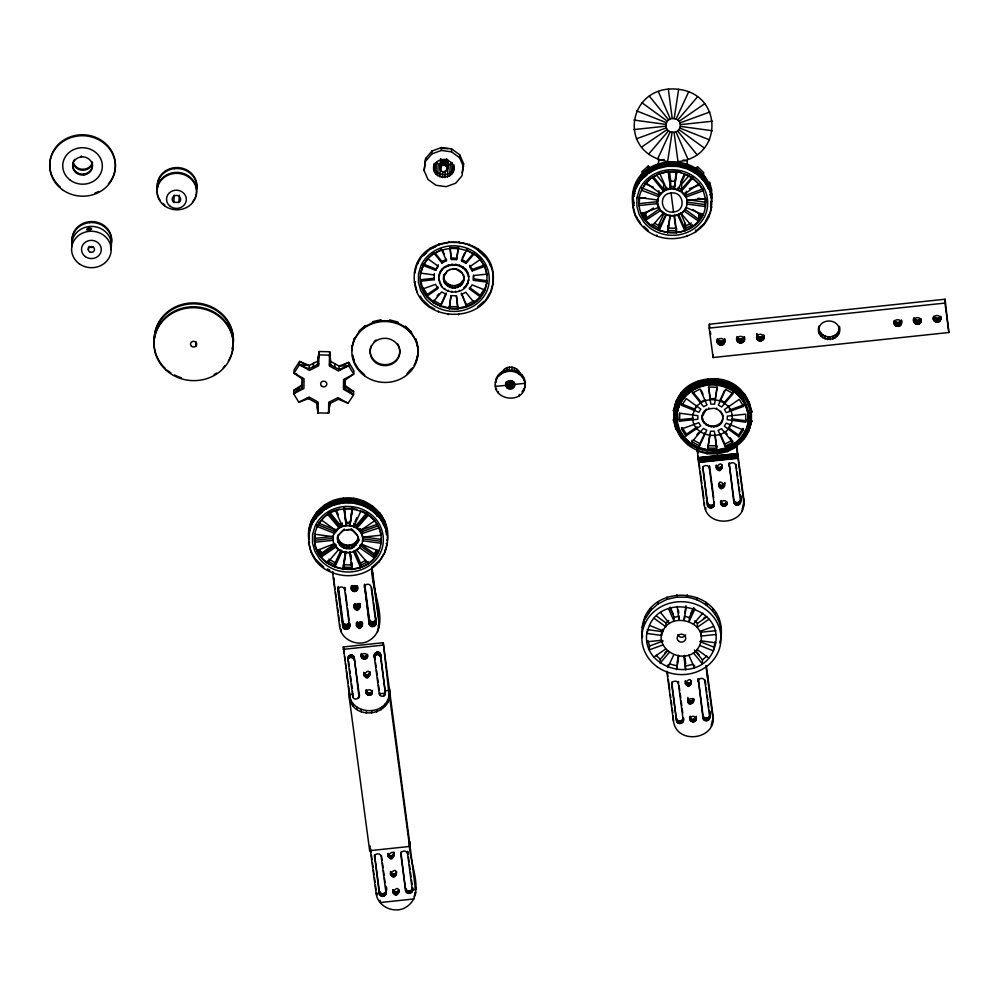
<?xml version="1.0" encoding="UTF-8"?>
<svg xmlns="http://www.w3.org/2000/svg" width="999" height="999" viewBox="0 0 999 999"><rect width="100%" height="100%" fill="white"/><g stroke="black" fill="none" stroke-linecap="round" stroke-linejoin="round"><path stroke-width="1.5" d="M363.748 674.824C374.138 662.1 367.819 689.098 363.861 672.402M333.466 577.822L333.991 581.743L333.716 577.784M372.739 572.864L373.289 577.572L372.015 567.432M698.613 462.45L698.039 457.754L737.424 453.733L743.656 501.286C746.678 525.049 707.105 528.708 704.357 505.457L698.613 462.45L737.911 458.279M673.476 409.915L673.426 410.889C674.775 411.151 676.773 411.363 677.272 412.874C679.757 397.802 693.356 386.688 708.216 385.09L707.841 379.046C758.378 373.027 769.38 446.715 717.469 452.447C666.932 458.479 655.931 384.79 707.841 379.046M386.151 543.431L387.137 543.593C385.839 553.683 379.845 562.537 371.728 568.493A39.598 36.451 2.7 0 1 332.43 572.664C295.279 559.677 304.67 503.546 343.556 502.06L343.281 498.164C367.02 494.955 391.571 516.021 387.275 540.696L387.325 539.722M343.281 498.164C323.027 499.925 305.769 518.818 308.778 539.522L308.828 538.548M353.459 551.923L359.615 547.227L361.576 544.168L378.671 550.961C366.258 579.083 318.681 573.139 314.76 542.245L333.179 540.297C334.365 556.381 361.001 556.855 362.612 540.734L380.994 543.244C375.187 583.329 308.941 574.949 314.835 534.215L333.216 536.725C334.815 520.167 365.472 521.928 362.587 541.221L362.799 536.875L381.181 539.373M314.91 533.628L314.847 540.309L333.266 538.361M333.291 535.976L333.154 540.771L333.366 536.426L314.935 538.386M337.812 535.402C335.127 544.592 346.753 551.798 354.108 546.341C365.472 529.682 354.633 550.874 349.151 548.626C341.833 549.8 335.14 541.808 338.436 534.964C352.447 522.514 337.787 533.216 337.699 537.824M337.912 590.446L338.037 588.024L342.869 624.25C343.344 628.246 350.137 627.622 349.625 623.526C351.985 628.533 343.968 631.992 342.757 626.66L337.912 590.446L338.274 586.425M349.5 626.76L344.667 589.722C344.268 586.575 339.423 585.976 338.162 588.836M352.185 350.512L352.272 345.567L354.57 337.912L352.222 346.528M351.423 589.01C350.924 584.84 358.154 584.964 357.555 589.098C356.293 594.03 348.876 590.359 351.548 585.851C350.999 589.535 357.155 590.322 357.667 586.688L357.555 589.098M353.846 607.117C364.31 594.48 357.829 621.415 353.958 604.707C354.383 608.341 360.564 607.767 360.102 604.058L359.977 607.217M356.256 625.224C366.733 612.587 360.239 639.522 356.368 622.814C356.768 626.036 362.038 626.136 362.512 622.901L362.387 625.324M358.079 540.596C362.237 535.839 340.921 519.992 357.455 535.239M358.978 696.74L354.133 656.892C351.985 652.534 346.054 656.593 348.052 660.714L352.847 696.653C354.033 701.61 361.376 698.176 359.091 693.581L354.133 656.892M359.091 693.581L358.766 697.452M367.57 654.295C369.355 661.201 358.466 659.74 361.438 653.458M362.724 536.426L362.712 538.798L381.081 541.308L380.969 543.718C383.017 530.132 374.787 516.421 362.212 511.188M364.323 587.649C363.798 583.553 370.604 582.929 371.079 586.925L375.911 623.139C376.423 627.235 369.63 627.859 369.155 623.863L364.435 584.415M366.158 692.831C365.659 688.661 372.889 688.786 372.29 692.931C371.016 697.864 363.611 694.18 366.283 689.672C365.734 693.356 371.89 694.143 372.402 690.509L372.078 693.643M367.457 656.705C368.007 653.034 361.85 652.235 361.326 655.868M374.413 656.892C374.887 653.658 380.157 653.758 380.544 656.98L385.389 693.194C385.851 696.915 379.67 697.477 379.245 693.855L374.413 657.629C372.227 653.071 379.408 649.575 380.656 654.57L385.277 692.245M374.525 654.47L375.124 659.74M374.4 857.254C373.888 853.158 380.694 852.534 381.156 856.53L385.989 892.744C386.513 896.84 379.707 897.464 379.245 893.468L374.525 854.832L379.358 891.046C381.493 897.552 389.897 890.896 385.502 885.813M332.48 571.69L339.685 626.985C341.383 639.198 355.656 646.103 366.745 641.857C394.78 628.446 368.544 588.036 372.352 566.683M386.338 534.403C384.44 489.435 312.562 489.21 308.679 533.866L308.728 532.904M387.1 544.555C390.609 523.788 373.501 504.383 353.171 502.21L353.621 498.314M350.212 698.363L349.388 692.207C346.765 722.839 396.441 717.831 389.298 687.974M389.135 695.229L383.254 642.707L343.344 646.94L349.275 694.63C351.81 715.571 386.101 716.208 389.135 695.229L389.023 697.639M387.962 855.806C398.314 843.381 391.808 869.904 388.074 853.396C388.461 856.568 393.643 856.655 394.106 853.483M390.334 873.925C400.799 861.288 394.318 888.211 390.447 871.515C390.834 874.737 396.116 874.824 396.578 871.603L396.253 874.737M392.744 892.032C403.221 879.395 396.728 906.33 392.857 889.622C393.256 892.844 398.526 892.944 399.001 889.709L398.876 892.119M414.51 282.779C408.104 228.234 499.488 228.871 493.056 282.992C488.411 325.562 418.069 324.275 414.56 281.805L415.559 281.681M412.387 890.771L407.567 853.733C407.093 849.737 400.287 850.361 400.811 854.445L405.644 890.671C406.93 896.028 414.772 892.482 412.512 887.537L412.15 891.558M413.998 365.397C418.943 357.58 419.068 347.315 415.721 338.836L417.844 347.515M473.551 275.299L473.526 278.858L487 280.707C483.528 323.589 412.599 314.585 420.841 271.678L420.716 274.101C425.774 239.223 482.742 240.284 486.963 275.087L484.815 266.333L472.202 270.941L469.655 266.783L480.519 259.315L475.424 254.508M370.329 850.024L376.173 893.793C377.872 905.993 392.145 912.911 403.234 908.665C428.883 896.727 407.617 861.762 409.54 841.932L383.254 642.707M453.733 164.623C458.079 181.693 429.071 180.856 434.103 164.323C432.342 176.099 452.048 178.634 453.708 166.995M466.321 307.217L466.433 304.795L461.338 293.144L466.371 306.243L457.929 308.204L456.268 295.754L451.098 295.667L449.213 308.067L440.809 305.869L446.116 294.368L441.67 291.92L433.291 301.735L427.172 295.966L438.037 288.499L435.502 284.34L422.877 288.948L420.691 281.156L434.203 279.72L434.303 274.713M439.073 280.17C435.639 258.953 472.515 259.578 468.506 280.607C466.296 296.616 439.56 295.354 439.11 279.208L440.084 282.667M440.084 168.943C439.485 163.948 448.151 164.098 447.44 169.056C447.14 170.979 445.117 172.215 443.256 171.94C437.312 170.692 441.333 162.662 440.559 158.804M453.571 169.892C455.332 158.117 435.626 155.594 433.966 167.22M461.263 294.593L465.771 292.282L473.963 302.347L480.182 296.765L469.455 288.973L472.077 284.89L484.602 289.872L486.925 282.155L473.451 280.319L473.501 275.549L487 274.126M486.888 283.117L486.975 274.6M493.007 283.953L493.144 273.476M495.591 381.418C491.108 400.686 524.3 404.895 524.999 385.427C527.784 366.908 496.016 364.273 495.529 382.867L496.628 377.997M505.631 384.253L507.367 388.224A4.645 4.271 2.7 0 0 513.886 387.537A4.645 4.271 2.7 0 0 513.086 381.531A4.645 4.271 2.7 0 0 506.568 382.217L505.631 384.253L505.681 383.279M524.925 386.875L525.024 381.868M710.514 206.731L711.513 206.893C707.642 239.922 660.089 249.663 640.646 224.226C621.478 202.26 639.71 166.171 667.931 165.372L667.644 161.463L672.115 132.168C681.306 134.116 683.678 119.343 674.175 118.644C664.997 116.683 662.612 131.456 672.115 132.168M710.739 206.181C721.315 147.34 623.588 146.803 632.966 206.681M667.644 161.463C616.021 153.322 627.784 82.979 678.646 89.336C723.251 94.555 723.026 157.542 677.984 161.613L677.434 166.396M639.273 196.928L639.098 206.031L639.472 198.302L645.604 197.652M639.335 201.199L639.372 197.19M720.978 636.288L720.866 638.673C729.008 581.843 635.776 580.169 642.369 637.487L642.482 635.102M662.699 629.333C653.059 652.122 689.522 667.569 699.65 645.404C710.601 620.391 665.671 609.253 661.825 635.476L647.127 633.478C654.907 587.599 731.817 606.131 713.323 650.836C698.401 685.177 639.123 668.668 647.24 630.893M665.371 213.961L660.426 210.177L657.542 203.596L639.123 205.544C642.657 240.984 700.948 242.033 705.356 206.543L686.987 204.033C685.077 222.19 654.32 218.194 657.579 200.025L639.198 197.515C640.247 191.234 645.242 181.693 652.172 177.322L663.336 191.046C671.965 184.116 686.538 191.533 687.012 200.462L705.431 198.514L705.331 207.018L705.706 199.3L698.039 198.252M657.654 199.276L657.629 201.661L639.21 203.621M679.407 421.203L679.482 413.174L697.864 415.671L697.826 419.243L679.407 421.203L679.57 413.436M687.1 199.725L686.962 204.52L687.075 202.098L705.456 204.608L705.519 197.914M683.266 720.878L678.433 683.84C677.971 679.844 671.166 680.469 671.69 684.552L676.523 720.779C677.734 726.098 685.751 722.639 683.391 717.644L683.029 721.665M685.189 683.129C695.666 670.479 689.173 697.414 685.302 680.706C685.701 683.928 690.971 684.028 691.445 680.806L691.108 683.928M690.022 719.342C689.522 715.172 696.753 715.296 696.166 719.43C694.892 724.362 687.474 720.691 690.147 716.183M732.217 419.393C730.107 444.006 688.236 438.661 693.006 414.048L692.956 415.01L694.392 409.465L697.002 405.382M698.089 681.755C697.564 677.672 704.37 677.047 704.844 681.043L709.677 717.257C710.189 721.34 703.396 721.965 702.921 717.969L698.214 678.521L703.034 715.559C705.169 722.052 713.573 715.396 709.19 710.314M722.826 415.634L722.776 416.595L722.152 413.236C728.508 436.413 688.811 426.049 706.418 409.103L702.372 416.296L702.422 415.322M702.597 468.918C702.072 464.835 708.878 464.198 709.34 468.194L714.185 504.42C714.697 508.503 707.891 509.128 707.429 505.132L702.709 466.496L707.542 502.722C708.016 506.718 714.809 506.081 714.297 501.998L714.173 505.232M711.463 207.854L711.775 193.519M666.808 671.303L673.451 721.103C676.798 745.803 718.069 739.41 712.861 714.51L706.393 666.096M712.699 721.69L712.861 714.51M716.096 467.482C726.573 454.845 720.079 481.768 716.208 465.072C716.608 468.294 721.877 468.394 722.352 465.159L722.227 467.569M717.282 342.158C716.67 337.163 725.349 337.312 724.637 342.27C723.239 348.027 714.422 344.031 717.407 338.698M720.928 503.696C720.429 499.525 727.659 499.65 727.072 503.796C725.798 508.728 718.381 505.044 721.053 500.536M724.65 485.689C714.622 472.827 720.079 499.725 724.762 483.266L722.077 485.676L718.83 483.903L718.718 486.313M728.995 466.108C728.471 462.025 735.276 461.401 735.751 465.397L740.584 501.61C741.096 505.694 734.302 506.331 733.828 502.335L729.108 462.887L733.94 499.912C736.076 506.406 744.48 499.762 740.097 494.667M732.167 420.354L732.255 414.635L732.217 415.596C729.882 397.29 701.685 393.768 694.342 410.427M744.417 336.725C747.252 345.08 733.79 344.468 737.05 336.613M744.28 340.184C744.942 335.776 737.549 334.827 736.937 339.185M743.606 506.043L743.768 498.876L736.513 444.543L743.88 437.924L749.125 429.77L751.885 420.616L751.835 421.578C745.754 423.189 747.901 419.842 747.926 413.923C745.304 395.417 726.236 383.042 708.216 385.09M745.641 422.19L745.716 414.16L727.297 416.121L727.272 419.692L745.641 422.19L745.754 419.78M763.935 338.099C764.647 333.142 755.968 332.992 756.568 337.999C757.567 343.306 765.946 340.709 764.048 335.527M818.805 331.393L818.968 326.024C813.935 343.244 843.693 343.731 839.372 326.323L839.21 331.693M894.105 323.401C893.506 318.394 902.172 318.544 901.46 323.514C900.399 328.796 891.857 325.924 894.217 320.829M913.748 321.316C913.148 316.308 921.815 316.458 921.103 321.428C919.704 327.185 910.901 323.189 913.873 317.844M933.391 319.23C932.791 314.223 941.47 314.373 940.758 319.343C939.697 324.638 931.155 321.753 933.516 316.658M338.436 399.225L348.064 403.259L353.496 394.93L345.13 388.923L345.254 379.97L353.721 374.076L353.883 370.691L348.788 362.375L339.073 366.059L330.731 361.413L329.658 351.748L319.068 351.523L317.52 364.523L319.068 351.523L318.968 357.517M345.367 379.57L345.13 388.923M302.16 389.36L302.347 377.784M329.945 403.521L328.559 413.136L317.969 412.912L318.144 402.11L309.053 397.04L298.801 402.235L293.644 393.681L293.793 390.297L302.347 384.665L302.185 388.049L293.644 393.681L302.347 384.665M318.906 354.907L318.731 365.721L309.49 370.404L299.4 364.785L299.563 361.401L309.19 365.447L317.682 361.151L318.906 354.907L329.495 355.132L330.569 364.797L329.658 351.748L329.583 356.381M316.571 403.059L317.969 412.912L318.182 406.543M329.77 403.022L328.559 413.136L328.733 402.322L337.987 397.639L348.064 403.259M329.495 355.132L329.32 365.946L338.411 371.004L348.639 365.759L348.788 362.375L345.154 364.248M81.331 156.905L81.381 155.931M83.754 175.012L83.804 174.051A9.903 9.116 2.7 0 0 91.771 161.638M88.986 231.356L89.048 229.907A2.485 0.974 0.5 0 0 91.596 228.983A2.485 0.974 0.5 0 0 89.136 227.972A2.485 0.924 -15.7 0 0 86.676 229.508A2.485 0.924 -15.7 0 0 89.048 229.92M89.136 227.984L89.211 226.536M89.386 222.665L89.435 221.703M88.324 249.8L88.449 247.377M174.613 168.631L174.663 167.67M173.851 202.335A4.208 3.871 2.7 0 1 173.364 196.641A4.208 3.871 2.7 0 1 179.558 196.728A4.208 3.871 2.7 0 1 178.971 202.41L173.851 202.335L174.188 195.092M178.971 202.41L179.308 195.167M195.829 346.154L196.041 341.833M302.335 379.108L293.968 373.114L294.131 369.742L299.563 361.401L305.869 364.91M302.26 383.579L302.422 380.194M313.274 366.683L313.436 363.299M309.865 530.169L308.866 530.007L308.916 529.033M308.591 543.381L308.641 542.42L309.64 542.282M310.364 528.271L310.414 527.31M310.552 524.413L310.602 523.439M311.676 519.88L308.866 530.007M311.188 552.609L308.641 542.42M314.835 534.215C316.146 524.975 324.75 513.523 335.389 510.127L342.32 526.498L338.948 528.234L334.228 533.778L334.428 529.433L318.768 523.201M314.735 542.732L314.96 537.899M314.298 557.692L314.348 556.73M312.412 524.088L311.488 523.751L311.438 524.712L316.733 515.584L317.532 516.133L322.652 511.525M316.92 511.725L311.626 520.854L313.424 521.728C326.311 492.657 374.65 495.067 383.778 525.699M317.257 524.562L317.133 526.972C330.169 498.126 377.247 505.819 381.069 535.214L362.649 537.162M316.283 560.926L311.226 551.648M316.92 550.524L334.153 543.756L338.748 549.925M321.566 520.092L336.188 530.719M320.891 556.992L321.116 552.172M321.216 557.542L321.441 552.709L319.53 549.575M316.683 516.545L324.051 509.927L324.101 508.966M324.288 505.107L326.261 509.29M328.559 413.136L329.707 402.884M323.526 567.769L323.564 566.808L316.321 559.964M327.784 514.51L338.973 527.747M334.74 367.12L334.902 363.736M327.335 563.311L327.447 560.889L334.965 565.022L341.608 550.649M324.051 509.927L333.054 505.307L333.092 504.345L333.479 505.182M333.279 500.474L334.478 505.069M334.84 567.432L335.077 562.599L328.808 559.165M336.039 547.352L336.151 544.942L321.328 555.119L317.832 549.4M337.674 540.297L337.837 536.913C339.136 547.639 356.68 547.964 358.241 537.225M338.349 542.694L338.511 539.31M338.948 528.234L339.161 523.888L329.845 512.45M339.672 544.855L339.835 541.483M333.054 505.307L343.057 502.997L343.107 502.022L353.434 502.185L353.396 503.146L363.349 505.756L372.252 510.651L372.302 509.69M341.558 546.64L341.72 543.256M343.806 508.653L352.56 508.304L356.755 509.403M342.095 551.76L339.885 550.049M339.685 626.985L339.797 624.575M343.868 547.914L344.031 544.53M343.244 569.642L343.481 564.81L352.197 564.934M340.984 631.605L341.096 629.195M342.32 526.498L346.079 525.624L344.43 507.392M344.031 530.394L349.338 529.358L351.91 530.519M345.829 552.734L342.12 551.273L334.865 566.957M353.496 394.93L353.658 391.546L345.292 385.539L353.496 394.93L343.419 389.31L343.569 379.558L353.721 374.076L348.639 365.759L339.073 366.059L338.911 369.443L348.639 365.759M342.757 626.66L342.982 621.828L338.349 587.125M344.667 589.722L344.78 587.312L345.192 590.334M346.466 548.588L346.616 545.204M342.969 627.459L342.982 621.828M343.419 628.171L343.206 622.627M344.031 628.758L343.644 623.339M344.805 629.183L345.03 624.35L344.268 623.925M358.916 332.055L358.953 331.094L365.122 325.562L365.072 326.523L358.916 332.055L354.533 338.873M362.625 537.649C361.7 531.331 356.144 526.548 349.95 525.686L352.272 507.504M349.151 548.626L349.313 545.242M345.654 629.407L345.879 624.575L345.03 624.35M349.7 552.797L345.854 552.247L343.269 569.155M346.541 629.42L346.778 624.587L349.488 622.727L349.263 627.547M352.535 508.778L349.975 525.199M347.402 629.22L347.627 624.387M351.748 548.026L351.91 544.642M348.176 628.821L348.401 623.988M348.813 628.246L349.038 623.426M353.683 526.673L360.939 510.988M351.973 569.767L351.461 562.724M348.052 660.714L348.314 656.78M351.623 589.735L351.735 587.312M348.014 659.952L348.726 656.118M352.023 590.384L352.247 585.551M354.083 546.828L354.245 543.444M348.601 658.528L349.3 655.569M352.597 590.921L352.822 586.088L356.581 586.138L356.356 590.971M349.188 657.979L350.025 655.182M353.284 591.296L353.521 586.475M349.912 657.604L350.724 657.417L350.836 654.994M356.006 545.104L356.168 541.72M354.071 591.508L354.295 586.675M357.03 528.496L357.23 524.15L366.745 512.999M354.021 659.315L351.548 657.429L351.66 655.007M354.046 607.842L354.158 605.431M354.87 591.52L355.095 586.688M356.83 550.187L368.019 563.436M357.367 542.981L357.53 539.597M354.445 608.491L354.67 603.658L356.705 604.782L359.578 603.733L359.353 608.566M352.36 657.642L352.472 655.232M350.474 701.735L350.587 699.312M355.007 609.028L355.232 604.195M355.656 591.333L355.881 586.5M353.059 658.054L353.184 655.644M355.706 609.402L355.931 604.582M353.634 658.628L353.746 656.206M356.93 590.459L357.155 585.626M359.74 531.068L374.563 520.891M357.342 589.822L357.455 587.4M354.183 660.064L354.295 657.654M356.481 609.615L356.705 604.782M359.59 547.714L374.238 557.854M352.847 696.653L352.56 691.246M353.047 697.377L352.959 694.23L349.275 694.63M356.468 625.948L356.581 623.538M357.292 609.627L357.517 604.795M353.059 705.956L353.171 703.533M356.855 626.598L356.98 624.188M358.067 609.44L358.304 604.62M361.65 534.19L361.863 529.845L377.634 524.075M357.43 627.135L357.093 621.765M360.414 567.819L360.639 562.986L365.696 560.389M363.349 505.756L363.399 504.795L362.999 505.619M363.574 500.936L362.425 504.645C374.837 510.177 385.04 521.353 387.187 535.039L387.225 534.078M358.778 609.078L359.003 604.258M358.117 627.522L358.354 622.689L357.654 622.302M372.59 322.652L372.639 321.69L381.006 319.755L380.956 320.716L372.59 322.652L365.072 326.523M358.903 627.722L359.128 622.889L358.354 622.689M359.765 607.929L359.89 603.334M359.702 627.734L359.94 622.901L362 621.84L361.763 626.673M356.743 709.427L356.855 707.017M360.489 627.547L360.714 622.727M361.188 627.197L361.426 622.365M358.354 698.101L358.878 695.042M362.175 626.036L362.287 623.626M361.326 656.618L361.438 654.208L364.073 656.693L367.357 655.007L367.245 657.429M361.526 657.342L361.638 654.919M368.456 515.109L357.055 528.021M361.925 657.991L362.038 655.569M362.487 658.528L362.6 656.106M363.186 658.903L363.299 656.493M368.007 563.923L368.119 561.5M361.263 711.912L361.376 709.49M363.961 659.115L364.073 656.693M363.961 675.536L364.073 673.126C365.284 676.086 370.454 675.012 370.005 671.715L369.88 674.862M364.772 659.115L364.885 656.705M364.36 676.186L364.473 673.776M372.49 505.819L370.304 509.952M365.547 658.94L365.671 656.53M364.935 676.71L365.047 674.3M366.258 658.578L366.371 656.168M365.634 677.097L365.746 674.675M366.833 658.066L366.945 655.644M366.408 677.297L366.521 674.874M369.155 623.863L369.38 619.03L364.747 584.328M369.38 624.65L369.38 619.03M366.358 693.556L366.471 691.146M367.22 677.297L367.332 674.887M369.817 625.374L369.605 619.83M366.758 694.205L366.87 691.795M366.321 713.236L366.433 710.826M367.994 677.11L368.119 674.7M370.442 625.961L370.042 620.541M367.32 694.742L367.432 692.319M368.706 676.748L368.818 674.325M374.213 558.329L374.45 553.508L376.66 550.062M368.019 695.117L368.132 692.707M371.203 626.373L371.428 621.553L370.666 621.128M369.268 676.223L369.38 673.813M368.793 695.329L368.906 692.906M369.68 675.586L369.792 673.164M372.053 626.598L372.29 621.778L371.428 621.553M369.605 695.341L369.717 692.919M372.952 626.61L373.176 621.79L374.812 621.191L376.123 619.13M370.392 695.154L370.504 692.744M373.801 626.41L374.038 621.59M371.091 694.792L371.203 692.382M378.858 527.909L361.675 533.703M379.508 517.494L379.545 516.52L378.746 517.045L371.678 510.389M379.732 512.662L384.777 521.94L387.362 531.181L386.363 531.318M374.575 626.023L374.812 621.191M371.665 694.28L371.778 691.87M375.212 625.449L375.437 620.616M397.927 323.039L389.598 320.854L389.635 319.892L397.964 322.065L397.927 323.039L405.369 327.123L411.426 332.842L415.684 339.797M375.661 624.75L375.886 619.917M371.566 713.311L371.678 710.901M375.899 623.963L376.136 618.319M374.413 657.629L374.75 653.758M379.096 561.875L383.628 553.908M375.037 655.531L375.149 653.121M381.481 520.729L381.531 519.755M381.668 516.858L381.705 515.896M375.612 655.019L375.736 652.609M376.323 654.657L376.436 652.247M377.56 632.155L377.672 629.732M377.098 654.482L377.21 652.06M378.933 627.572L379.208 617.994M377.909 654.482L378.022 652.072M378.683 654.695L378.796 652.272M384.59 525.811L384.64 524.85L383.703 525.162M384.827 520.979L384.777 521.94L382.954 522.777M409.84 841.907L409.578 846.453L369.667 850.686L370.242 846.103M376.648 712.137L376.76 709.727M379.383 655.069L379.495 652.659M384.34 553.708L387.137 543.593M379.945 655.606L380.057 653.196M380.344 656.256L380.457 653.846M385.414 550.149L385.452 549.188M380.544 656.98L380.656 654.57M387.362 531.181L387.412 530.207M379.845 695.217L379.957 692.806M381.218 709.789L381.331 707.379M384.178 695.816L384.29 693.393M385.164 694.655L385.502 690.784L389.185 690.396M384.965 706.43L385.077 704.02M387.624 702.285L387.737 699.874M405.369 327.123L405.407 326.161L411.463 331.88L411.426 332.842M379.358 891.046L379.245 893.468L376.173 893.793M379.458 894.255L379.583 891.845M379.907 894.979L380.02 892.557M380.119 900.149L380.007 902.572L414.048 898.95M380.519 895.566L380.631 893.143M381.293 895.978L381.406 893.568M382.142 896.203L382.255 893.793M383.029 896.215L383.141 893.805M383.891 896.016L384.003 893.606M384.665 895.628L384.777 893.206M414.647 272.29L414.597 273.264L417.407 263.137L418.331 263.486M385.302 895.054L385.414 892.644M385.751 894.355L386.113 890.334M385.989 893.568L386.101 891.158M406.98 373.626L411.126 368.981M388.161 856.518L388.274 854.108M388.561 857.154L388.673 854.744M389.111 857.679L389.223 855.269M389.797 858.054L389.91 855.644M390.559 858.253L390.671 855.843M417.095 292.008L414.56 281.805M390.534 874.649L390.646 872.227M391.358 858.266L391.471 855.856M390.934 875.299L391.046 872.876M424.125 170.642L425.686 158.416L431.993 151.024L441.483 147.552L451.635 148.938L459.715 154.795L463.548 163.574L463.411 166.471L461.988 175.812L455.681 183.204L446.191 186.663L436.039 185.29L427.959 179.42L424.125 170.642L425.686 158.416M392.12 858.091L392.232 855.681M415.459 363.124L417.819 354.508L417.769 355.469M391.496 875.823L391.608 873.413M392.819 857.741L392.932 855.319M392.195 876.21L392.307 873.8M393.381 857.229L393.494 854.819M420.654 282.13L420.766 279.708L434.265 278.271L434.203 279.72M393.806 854.457L393.918 852.047M392.969 876.41L393.082 874M393.781 856.605L394.118 852.759M420.217 297.09L420.254 296.129L422.24 299.363L429.483 306.193L429.433 307.168M417.357 264.111L422.639 254.982L423.439 255.532L426.523 252.759M392.957 892.756L393.069 890.334M393.781 876.423L393.893 874.013M393.344 893.406L393.456 890.983M422.877 266.97L423.164 263.961M394.555 876.248L394.68 873.838M393.918 893.943L394.031 891.52M422.19 300.324L422.24 299.363M395.267 875.886L395.379 873.476M422.839 289.91L422.952 287.5M394.605 894.317L394.73 891.907M395.841 875.374L395.954 872.951M395.392 894.53L395.504 892.107M396.191 894.542L396.316 892.119M396.978 894.355L397.09 891.945M425.549 161.314L431.855 153.921L431.993 151.024M427.472 259.49L427.522 258.516L438.249 266.308L435.626 270.392L423.101 265.409M397.677 893.993L397.789 891.583M398.251 893.481L398.364 891.058M398.663 892.844L398.776 890.421M426.798 296.391L426.91 293.981M427.135 296.928L427.247 294.518L423.738 288.798M422.602 255.944L429.97 249.325L430.02 248.364L430.619 249.076M433.941 169.605L434.215 163.811M434.59 171.903L435.002 163.212M435.864 173.988L436.413 162.4L440.447 165.335M433.691 253.896L441.308 249.513M437.674 175.699L438.224 164.111M434.315 273.514L434.24 274.962L420.766 273.127L422.914 265.996M405.644 890.671L400.924 852.035M433.241 302.697L433.354 300.287L440.871 304.42L440.759 306.83M405.869 891.458L405.756 888.248M407.567 853.733L407.679 851.31L408.079 854.332M439.897 176.923L440.696 159.952M406.306 892.169L405.981 889.048M435.626 270.392L438.311 264.86L438.249 266.308M440.322 169.818L440.809 159.678M431.855 153.921L441.346 150.449L441.483 147.552M440.846 166.433L441.183 159.191M440.809 170.592L441.071 164.798M406.93 892.756L406.418 889.759M409.54 841.932L415.472 889.622L412.4 889.947M441.533 165.809L441.808 160.015M407.692 893.181L407.804 890.771L407.043 890.346M442.382 165.384L442.644 159.59M429.97 249.325L438.961 244.705L439.011 243.731L439.385 244.568M408.541 893.406L408.666 890.996L407.804 890.771M442.395 177.572L442.669 171.778M443.319 165.16L443.593 159.365M409.44 893.418L409.553 891.008L411.176 890.409L412.5 888.348M444.28 165.172L444.555 159.378M439.148 275.637L439.098 276.598L440.184 272.203M410.289 893.218L410.402 890.808M438.349 312.05L438.386 311.089M441.283 250L441.333 249.038L446.428 260.689L441.933 262.999L433.741 252.934L428.559 257.592M445.217 165.422L445.492 159.628M411.064 892.819L411.176 890.409M444.98 177.61L445.317 170.367M411.7 892.257L411.813 889.834M446.053 165.884L446.391 158.641M441.933 262.999L441.995 261.551L434.715 252.61M446.728 166.521L447.077 159.278M440.134 273.164L442.145 269.143M447.19 169.917L447.664 159.778M447.452 168.169L447.789 160.926M441.945 286.75L440.721 283.704M447.44 169.056L447.852 160.364M447.477 177.035L448.027 165.447L452.11 162.637L451.573 174.226M444.33 274.837L447.627 270.504L443.606 277.21M415.472 889.622L415.584 887.212M442.107 270.105L444.905 266.658M415.422 894.38L415.534 891.97L414.16 896.54M463.274 282.38L464.11 277.585L463.374 274.638L463.998 279.995L461.913 284.503L457.667 287.425L452.372 287.987L449.787 287.3L445.579 284.253L444.255 282.093L443.706 277.272M449.725 175.874L450.274 164.286M444.667 289.31L444.717 288.349M446.428 260.689L446.503 259.24L441.995 261.551M463.411 166.471L459.577 157.692L451.498 151.836L451.635 148.938M445.579 284.253L445.704 281.843L444.368 279.67M438.961 244.705L448.963 242.382L449.013 241.421L449.138 242.32M444.867 267.62L448.239 265.896L448.289 264.922M447.465 286.026L447.577 283.616L445.704 281.843M452.884 172.178L453.221 164.935M449.725 248.052L449.775 247.078L451.436 259.528L456.593 259.603L458.491 247.215L458.441 248.177M448.002 291.146L448.052 290.185M447.602 270.991L449.962 269.305M448.301 314.673L448.351 313.698M449.787 287.3L449.9 284.89L447.577 283.616M449.163 309.028L450.961 295.604M451.436 259.528L450.025 247.015M448.239 265.896L451.985 265.022L452.035 264.061M449.95 269.792C454.582 267.22 461.513 269.693 463.349 275.125M451.735 292.133L451.785 291.159M452.372 287.987L452.485 285.564L449.9 284.89M459.577 157.692L459.715 154.795M462.025 272.964L455.257 268.743M468.581 276.074L468.543 277.048C467.619 270.729 462.05 265.946 455.869 265.085L455.906 264.111M455.057 288.024L455.169 285.602L460.114 283.803L463.399 279.957M456.593 259.603L458.354 247.14M455.619 292.183L455.656 291.221M493.094 274.438C490.634 257.592 475.811 244.842 459.303 242.545L459.353 241.583L459.215 242.47M457.667 287.425L457.779 285.002M459.602 266.059L459.652 265.097M457.879 309.166L456.518 295.679M459.365 291.321L459.415 290.359M458.641 314.822L458.678 313.861M460.002 286.214L460.114 283.803M461.575 260.914L461.65 259.465L466.096 261.913L466.034 263.361L461.575 260.914L466.895 249.413L466.845 250.387M461.913 284.503L462.025 282.08M462.937 267.894L462.987 266.933M465.659 270.467L465.709 269.493M465.509 287.1L465.546 286.139L463.711 287.787M467.569 273.576L467.607 272.615M469.268 245.155L469.305 244.193L468.918 245.017M467.47 284.041L468.556 279.645L468.506 280.607M469.455 288.973L469.518 287.525L480.244 295.317L480.132 297.727M472.202 270.941L472.265 269.493L469.717 265.334M474.363 254.508L468.119 250.587M473.451 280.319L473.526 278.858M473.913 303.309L474.026 300.899L466.433 304.795M478.171 250.05L478.221 249.076M477.634 307.892L477.684 306.918L484.003 301.248M480.482 260.277L480.519 259.315M484.777 267.295L484.89 264.885M485.414 256.88L485.464 255.919L484.652 256.443L478.608 250.737M484.552 290.834L484.665 288.424M484.74 290.247L484.777 289.285M485.002 301.273L489.547 293.306M490.509 265.21L490.559 264.236L489.622 264.548M490.247 293.107L493.056 282.992M495.554 384.99L495.492 386.438L505.619 385.364L506.131 382.23L506.83 382.155M496.466 389.897L496.528 388.449M496.553 379.445L498.588 374.925M498.376 393.019L498.439 391.571M498.526 376.373L501.286 373.901L501.361 372.452M504.545 371.765L504.682 368.868C510.277 364.835 519.492 368.057 520.454 375.137M501.286 373.901L504.657 372.165L504.732 370.716M505.931 386.451L506.131 382.23M506.793 370.604L506.93 367.707M506.518 387.425L506.743 382.667M507.642 382.43L507.367 388.224L508.216 381.755M504.657 372.165L508.416 371.291L508.479 369.842M509.29 370.03L509.428 367.132M506.568 382.217L507.305 382.754C513.274 377.035 516.933 390.409 508.778 387.999L509.128 380.756M509.715 388.249L510.052 381.006M510.676 388.261L511.026 381.019M511.875 370.067L512.012 367.17M511.613 388.049L511.95 380.806M514.835 384.39L524.962 383.316C524.038 376.998 518.481 372.215 512.287 371.353L512.362 369.905M512.45 387.612L512.724 381.818M513.149 387L513.349 382.654M513.636 386.226L513.836 381.88M514.36 370.716L514.497 367.819M516.021 372.327L516.096 370.879M516.595 371.94L516.733 369.043M518.406 373.651L518.543 370.754M519.368 374.163L519.43 372.714M519.168 395.854L519.23 394.405M522.077 376.735L522.152 375.287M523.988 379.845L524.063 378.396M523.888 390.309L524.999 385.427M635.164 193.731L633.229 193.307L633.279 192.332M633.89 205.457L633.528 199.675M634.74 191.571L634.777 190.609M634.914 187.712L634.964 186.738M636.038 183.179L633.229 193.307M635.551 215.909L633.004 205.719L634.015 205.582M638.661 221.004L636.375 216.221M636.788 187.387L635.851 187.05L635.814 188.012L641.096 178.883L641.895 179.433M641.283 175.025L635.988 184.153L637.787 185.027M641.857 174.5L641.995 171.603L648.214 166.021L650.361 168.044M640.646 224.226L639.372 221.116M641.283 213.823L658.491 207.542M663.336 191.046L658.616 196.591L641.508 190.285L645.953 182.904L660.576 193.531L658.591 197.078L658.89 190.672M645.254 220.304L645.479 215.472M645.579 220.841L645.953 213.112L653.358 208.017M648.076 168.918L648.214 166.021M641.058 179.845L648.426 173.227L648.463 172.265L649.075 172.977M648.651 168.406L650.636 172.59M647.889 231.069L647.939 230.107L643.793 226.199M645.928 183.391L652.172 177.322M651.698 226.611L663.124 213.224M648.426 173.227L657.417 168.606L657.467 167.645L657.841 168.481M657.642 163.774L658.853 168.369M658.428 163.624L658.566 160.727L664.198 159.428M657.579 200.025L658.616 196.591M657.517 204.071L657.767 199.001M656.793 235.964L656.842 235.002M652.147 177.81L659.752 173.426L653.433 176.673M659.215 230.732L659.577 223.014L663.798 213.861M660.401 210.652L645.604 220.354L641.308 213.336M642.569 625.586L642.457 627.971L645.329 616.433L646.253 616.783M660.551 194.018L663.324 191.533L663.686 183.804L657.167 175.799M644.143 622.377L644.255 619.992M657.417 168.606L667.419 166.296L667.469 165.322C684.303 163.674 701.872 172.502 709.003 188.149L711.55 198.339C710.139 159.328 648.925 150.237 636.226 186.838M663.324 191.533L666.695 189.798L666.808 187.387L663.436 189.111L653.196 176.536M659.74 173.901C666.795 171.728 673.751 170.142 681.118 172.702M666.458 215.06C672.602 216.596 682.816 215.147 685.951 207.467L703.009 214.748M667.619 232.942L670.079 215.16M667.981 225.212L667.844 228.109L675.112 228.222M645.217 618.831L650.449 610.664L650.561 608.279L651.36 608.828M666.695 189.798L670.441 188.936L670.804 181.206L669.567 171.94M647.989 640.634L649.5 646.016L649.313 649.874L663.074 644.855M671.028 192.607L673.513 211.925C686.763 211.276 683.728 190.747 671.003 193.094C657.754 193.744 660.789 214.285 673.513 211.925M670.192 216.034L667.644 232.455L659.24 230.257L651.723 226.124L645.604 220.354M686.325 191.084L686.026 197.49L681.393 191.808L674.325 188.986L676.086 172.04M674.075 216.096L676.36 232.592C687.587 231.219 698.014 224.538 703.034 214.261M686.038 197.003L703.246 190.722C699.2 181.83 687.2 173.539 676.922 171.603L674.337 188.511M696.665 172.989L696.628 173.951L687.712 169.056L677.759 166.446L677.797 165.484L677.659 166.371M650.449 610.664L657.829 604.045L657.941 601.66M678.059 189.972L678.171 187.55L681.505 189.385L691.982 177.123M676.335 233.067L676.56 228.247M677.821 215.222L684.802 230.632M681.393 191.808L681.755 184.078L689.372 175.15M681.193 213.486L692.394 226.736M667.607 650.711L660.289 659.278L660.114 663.136L669.243 652.434M684.115 194.368L698.95 183.704L702.459 189.423M685.302 174.288L678.071 189.485M683.953 211.014L698.613 221.154M675.112 405.294L675.162 404.32M687.162 164.023L687.3 161.126L683.104 160.027M657.829 604.045L666.82 599.412L666.932 597.027L667.307 597.864M676.236 400.774L673.426 410.889M668.768 620.479L666.008 622.951L665.834 626.823L654.133 618.319M684.777 231.119L685.139 223.389L680.506 212.799M687.712 169.056L687.762 168.094M687.949 164.236L686.788 167.944L695.079 172.49L703.87 180.794L708.965 189.111M687.1 236.413L687.137 235.452M668.019 664.847L667.906 667.419L673.701 654.882M679.045 434.715L679.083 433.753L681.068 436.988L688.311 443.831L688.261 444.792L690.634 443.381L684.115 437.225L679.42 429.395L675.923 429.632L673.388 419.443L673.338 420.404C679.595 422.352 676.885 418.206 677.16 412.462C680.119 393.956 699.587 382.093 717.557 384.715C738.798 386.788 755.219 410.701 745.366 430.731C746.078 429.445 748.014 430.407 749.075 430.731L749.125 429.77M681.48 392.607L676.186 401.735L679.757 404.632M681.817 405.444L686.238 398.564L700.861 409.178L698.9 412.25L681.817 405.444L681.743 403.633M681.068 436.988L681.018 437.949L684.115 437.225M681.593 428.983L698.801 422.702L700.711 425.824L685.888 436.014L681.593 428.983L681.668 427.535M692.369 227.223L692.482 224.8M669.867 607.442L674.188 617.332L674.013 621.203L668.443 608.491M666.82 599.412L676.822 597.102L676.935 594.717M696.852 169.118L694.667 173.252M697.414 169.655L697.552 166.758L703.671 172.527L703.533 175.424M685.564 435.464L685.676 433.054M685.888 436.014L686.001 433.591L682.504 427.872M688.848 385.989L691.108 391.333M696.091 231.793L695.529 230.057M673.451 721.103L673.164 715.671M698.925 184.191L692.844 177.934L686.575 174.488M678.408 655.319L676.623 669.705L678.683 656.181M679.133 617.469L679.008 620.042L677.197 606.455M698.588 221.628L698.95 213.911L692.856 209.478M676.523 720.779L671.803 682.142M676.748 721.565L676.635 718.356M678.433 683.84L678.558 681.43M692.457 392.982L700.049 389.073L707.005 404.97L703.621 406.705L692.457 392.982L692.519 391.533M677.185 722.277L676.86 719.155M677.797 722.864L677.297 719.867M703.87 180.794L703.92 179.82L703.109 180.357M704.095 175.961L709.14 185.252L711.738 194.48L709.777 194.842M678.571 723.288L678.683 720.878L677.921 720.454M692.919 419.767L692.969 418.806M692.007 441.783L703.421 428.396L706.768 430.232L699.525 445.904L692.007 441.783L692.07 440.334M679.42 723.513L679.532 721.103L678.683 720.878M703.458 225.175L709.465 213.674M680.307 723.526L680.431 721.116L683.141 719.243M705.843 184.028L705.893 183.054M706.031 180.157L706.081 179.196M705.431 198.514L703.246 190.722M681.168 723.326L681.281 720.916M721.066 626.773L720.953 629.158C718.481 612.312 703.658 599.562 687.162 597.265L687.275 594.867L687.137 595.766M697.839 381.368L699.213 387.162M681.942 722.926L682.055 720.516M682.579 722.364L682.692 719.942M696.753 428.546L696.803 427.572M684.427 655.419L685.664 669.842L683.853 656.256M685.389 683.84L685.514 681.43M709.19 184.278L709.14 185.252L707.317 186.076L705.082 182.417M685.789 684.49L685.901 682.08M709.39 185.002L709.527 182.105L711.713 189.897L711.575 192.795M693.855 607.804L689.347 617.569L689.16 621.428L694.954 608.878M698.014 457.929L697.215 448.713L697.826 453.246M686.363 685.027L686.475 682.617M708.703 217.008L708.753 216.046M687.05 685.414L687.175 682.991M700.649 403.047L700.699 402.073L705.194 399.762L705.144 400.724M709.777 213.449L711.513 206.893M687.836 685.614L687.949 683.204M699.525 445.904L699.637 443.494L693.368 440.047M687.836 699.775C702.26 693.793 685.888 713.761 687.949 697.364M687.811 701.947L687.724 698.813M688.636 685.626L688.748 683.216M710.801 206.793L711.613 200.849L710.838 203.421M688.211 702.597L687.924 699.537M689.422 685.451L689.535 683.029M688.773 703.134L688.323 700.187M702.347 418.768L702.397 417.794C703.696 428.521 721.241 428.858 722.801 418.106M690.122 685.089L690.234 682.667M689.472 703.521L688.885 700.724M703.084 413.911L703.134 412.949M703.021 421.166L703.071 420.204M690.696 684.565L690.809 682.155M690.247 703.721L690.359 701.31L689.585 701.098M704.457 411.788L704.495 410.826M690.234 720.067L690.147 716.92M691.058 703.733L691.171 701.323L693.855 698.913M704.345 423.326L704.395 422.365M690.621 720.716L690.346 717.644M709.178 328.097L709.352 324.238L945.116 299.225L948.863 332.505L713.099 357.53L709.178 328.097L944.942 303.084L945.116 299.225M691.845 703.558L691.957 701.136M691.196 721.241L690.746 718.293M697.115 599.875L697.227 597.489L696.84 598.314M692.544 703.196L692.657 700.774M691.895 721.628L691.308 718.83M694.542 665.247L694.417 667.819L688.848 655.107M693.119 702.672L693.231 700.262M706.231 425.112L706.281 424.138M693.531 702.035L693.643 699.625M692.669 721.827L692.782 719.417L692.007 719.218M694.705 620.866L697.414 623.426L697.24 627.297L709.09 619.143M693.481 721.84L693.593 719.43L696.278 717.02M706.368 410.065L708.703 408.866L708.753 407.904M694.255 721.665L694.367 719.243M704.357 505.457L704.47 503.046M707.067 453.746L707.579 449.875L717.107 450.299L717.394 453.896L707.067 453.746L697.102 451.136M708.541 426.373L708.591 425.412M694.954 721.303L695.079 718.893M707.929 448.114L708.041 445.691L716.758 445.829L716.645 448.239L707.929 448.114L710.501 431.206L714.372 431.268L716.645 448.239M710.152 399.575L710.189 398.601L715.359 398.688L715.309 399.65M695.529 720.791L695.654 718.368M705.656 510.077L705.769 507.654M695.941 720.142L696.053 717.732M713.099 357.53L713.224 354.957M696.166 719.43L696.278 716.271M709.814 435.714L709.864 434.752M707.429 505.132L707.542 502.722M711.138 427.06L711.176 426.098M709.34 468.194L709.465 465.784L713.686 497.477M707.654 505.931L707.767 503.508M708.091 506.643L708.204 504.233M708.703 507.23L708.828 504.82M709.477 507.654L709.59 505.232M694.417 650.024L702.472 659.914L702.285 663.773L693.343 652.797M717.519 343.032L717.707 339.161C718.88 341.933 723.313 342.02 724.562 339.273L724.375 343.132M713.823 427.097L713.873 426.136M710.326 507.879L710.439 505.457M717.994 343.806L718.181 339.947M706.031 604.77L706.143 602.372L705.519 603.071L707.542 604.982M718.681 344.455L718.855 340.584M711.213 507.892L711.338 505.469M714.984 435.789L715.022 434.827M719.505 344.905L719.692 341.046M712.075 507.692L712.187 505.269M722.102 414.198L718.905 410.252L716.583 408.991L716.633 408.017M718.181 379.208L717.519 385.227M716.42 426.498L716.47 425.537M702.921 717.969L703.034 715.559M712.849 507.292L712.961 504.882M720.441 345.154L720.629 341.283M703.146 718.768L703.259 716.345M703.583 719.48L703.696 717.07M713.486 506.718L713.598 504.308M721.415 345.167L721.59 341.308M713.935 506.018L714.048 503.608M704.208 720.067L704.32 717.657M716.295 468.206L716.42 465.784M722.352 344.955L722.539 341.084M704.969 720.491L705.082 718.069M716.695 468.856L716.807 466.433M718.756 425.299L718.805 424.325M717.27 469.393L717.382 466.97M720.291 400.961L720.341 399.987L724.799 402.435L724.75 403.409M707.467 677.384L707.579 674.974M723.189 344.518L723.376 340.659M705.831 720.716L705.943 718.293M717.956 469.767L718.069 467.357M720.779 412.038L720.828 411.064M723.888 343.893L724.063 340.035M719.979 434.64L720.029 433.666M720.679 423.576L720.729 422.602M706.718 720.729L706.83 718.306M724.637 342.27L724.762 338.811M718.743 469.98L718.855 467.557M707.579 720.529L707.692 718.119M719.542 469.992L719.655 467.569M713.274 611.6L713.386 609.215L712.574 609.74M719.118 486.963L719.23 484.552M722.04 421.453L722.09 420.492M708.341 720.129L708.466 717.719M720.329 469.805L720.441 467.395M719.68 487.5L719.792 485.077M708.978 719.567L709.09 717.145M709.427 718.855L709.54 716.445M721.028 469.443L721.141 467.033M709.665 718.069L709.789 714.847M720.379 487.874L720.491 485.464M721.603 468.931L721.715 466.508M715.109 641.633L713.323 650.836L699.65 645.404M721.153 488.086L721.266 485.664M722.015 468.294L722.127 465.871M715.247 614.835L715.359 612.449M721.141 504.42L721.053 501.286M721.965 488.099L722.077 485.676M721.528 505.069L721.253 502.01M711.325 726.261L711.438 723.85M722.752 487.912L722.864 485.502M722.102 505.606L721.653 502.659M732.742 440.934L732.679 442.382L725.087 446.291L725.199 443.868L731.518 440.621M728.134 381.818L726.473 387.575M723.451 487.549L723.563 485.139M722.801 505.993L722.215 503.196M724.025 487.037L724.138 484.615M723.576 506.193L723.688 503.771L722.914 503.571M724.437 486.401L724.774 482.529M718.368 619.917L718.481 617.532L717.544 617.844M728.371 406.818L728.421 405.856L730.918 410.976M724.387 506.206L724.5 503.783L726.96 502.097L726.847 504.507M728.171 429.008L728.209 428.047M717.394 453.896L727.409 451.585L727.472 450.137C721.453 444.617 740.484 444.555 741.108 437.637L743.843 438.898L743.88 437.924M725.162 506.018L725.274 503.608M725.861 505.656L725.973 503.246M726.435 505.144L726.56 502.734M730.793 424.925L730.831 423.963L728.87 427.023M736.925 340.072L737.05 337.5M737.162 340.946L737.349 337.075C738.523 339.847 742.956 339.935 744.205 337.187L744.03 341.046M737.649 341.72L737.824 337.862M738.323 342.37L738.511 338.499M737.05 386.713L734.49 391.983M739.16 342.819L739.335 338.961M740.097 343.069L740.271 339.21M741.058 343.082L741.246 339.223M733.828 502.335L733.94 499.912M737.424 453.733L736.463 445.517L734.777 443.843L725.986 447.927M734.053 503.121L734.165 500.711M734.49 503.846L734.602 501.423M741.995 342.869L742.182 338.998M735.114 504.433L735.227 502.01M742.844 342.432L743.019 338.574M738.898 436.8L743.318 429.92L726.236 423.114L724.263 426.186L738.898 436.8L739.01 434.39L742.694 428.646M735.876 504.845L735.988 502.435M743.531 341.808L743.718 337.949M736.738 505.069L736.85 502.659M737.624 505.082L737.737 502.672M738.473 504.882L738.598 502.472M743.531 406.381L739.235 399.35L724.425 409.54L726.323 412.662L743.531 406.381L743.606 404.92L729.27 410.164M744.292 393.544L749.337 402.834L751.922 412.063L747.926 413.923M739.248 504.495L739.372 502.072M739.884 503.921L739.997 501.51M743.318 429.92L743.381 428.471M740.334 503.221L740.446 500.799M740.571 502.435L740.696 499.2M746.228 397.752L746.265 396.778M742.232 510.626L742.344 508.204M743.656 501.286L743.768 498.876M749.387 401.86L749.337 402.834L745.604 405.619M750.149 427.172L750.199 426.211M751.922 412.063L751.972 411.101M756.842 336.238L756.955 333.666M756.817 338.861L756.755 334.128M757.292 339.635L756.992 334.99M757.966 340.284L757.479 335.776M758.803 340.734L758.99 336.875L758.154 336.413M759.74 340.984L759.927 337.125L758.99 336.875M760.714 340.996L760.888 337.138L763.848 335.102M761.65 340.784L761.825 336.913M762.487 340.347L762.674 336.488M763.186 339.722L763.361 335.864M763.673 338.961L763.798 336.388M819.48 333.791L818.943 328.496M820.803 335.951L820.941 333.054L819.617 330.894M822.689 337.737L822.826 334.827L820.941 333.054M824.999 338.998L825.137 336.101L822.826 334.827M827.584 339.685L827.721 336.788L825.137 336.101M830.281 339.722L830.419 336.825C834.702 336.363 838.636 333.154 839.347 328.796M832.879 339.123L833.016 336.226M835.214 337.924L835.351 335.027M837.137 336.201L837.274 333.304M838.498 334.078L838.636 331.181M894.342 324.263L894.467 321.69M894.817 325.05L894.53 320.404M895.504 325.686L895.004 321.178M896.34 326.149L896.515 322.277L895.678 321.828M897.264 326.386L897.452 322.527L896.515 322.277M898.238 326.398L898.426 322.54L901.385 320.504L901.198 324.363M899.175 326.186L899.362 322.327M900.024 325.749L900.199 321.89M900.711 325.137L900.898 321.266M901.473 322.615L901.585 320.042M901.46 323.514L901.585 320.929M913.998 322.178L914.172 318.319L917.094 320.442L920.541 319.18L920.354 323.052M914.472 322.964L914.647 319.093M915.146 323.601L915.334 319.742M915.983 324.063L916.17 320.192M916.92 324.3L917.094 320.442M917.881 324.325L918.069 320.454M918.83 324.101L919.005 320.242M919.667 323.664L919.854 319.805M920.853 322.277L920.966 319.705M921.103 321.428L921.228 318.856M933.64 320.092L933.815 316.233C935.002 319.006 939.435 319.093 940.683 316.333M934.115 320.879L934.302 317.008M934.802 321.516L934.977 317.657M935.626 321.978L935.813 318.107M936.562 322.215L936.75 318.356M937.537 322.24L937.711 318.369M938.473 322.015L938.648 318.157M939.31 321.591L939.497 317.719M940.009 320.966L940.184 317.095M940.496 320.204L940.621 317.62M940.758 319.343L940.883 316.77M353.059 503.096L353.171 502.21M716.945 450.012C765.009 445.866 755.244 377.322 708.116 382.954C689.71 384.59 673.538 401.548 676.086 420.504C677.584 429.582 682.692 437.587 689.959 443.169C711.088 453.846 701.61 449.625 690.334 443.019M505.969 385.477L506.393 382.505M343.456 565.297L345.567 551.46M345.704 551.86L343.369 567.22L352.085 567.357M352.41 507.904L350.062 523.276L346.191 523.214L344.131 507.779M462.125 172.914L463.548 163.574M674.175 118.644L678.646 89.336M676.773 171.204L674.437 186.576L670.554 186.513L668.493 171.079M707.991 446.665L709.864 434.365M715.159 399.637L717.045 387.337M677.222 662.374L677.859 658.241M684.827 613.249L685.963 605.744M686.238 606.593L684.178 620.117L684.365 616.258L689.347 617.569M353.296 503.071L353.434 502.185M741.021 398.139L744.243 394.518C728.895 375.674 697.29 375.075 681.43 393.569L684.477 397.29M358.204 538.186C356.643 548.938 339.086 548.601 337.787 537.887M443.631 276.735L444.355 274.35M378.122 626.173L379.158 622.752M378.009 628.596L379.046 625.162M633.054 197.165L635.876 187.987M658.753 225.724L659.577 223.014M742.682 507.067L743.718 503.633M719.605 642.869L720.466 639.972M818.83 328.921C820.379 318.169 837.936 318.494 839.235 329.22M711.775 722.702L712.811 719.268M734.015 444.031L740.771 437.762L745.516 430.394M440.871 304.42L446.191 292.919M462.237 258.192L464.597 253.084M335.052 563.086L341.096 550.024M355.007 521.64L356.818 517.719M657.692 158.853L670.254 131.668M676.048 119.131L688.611 91.945M665.971 213.948L659.328 228.321L651.81 224.188M680.581 182.33L684.203 174.488M659.24 230.257L666.483 214.573M699.587 444.455L705.019 432.692M719.642 401.074L724.475 390.621M690.571 614.048L693.518 607.654M697.177 449.687L698.613 447.515M423.077 265.896L427.497 259.003M463.299 281.893C459.84 289.535 447.552 289.298 444.28 281.606M411.076 369.942L412.537 367.669M315.334 519.542L317.532 516.133M466.208 285.115L467.52 283.079M480.244 295.317L483.928 289.573M480.157 297.24L484.577 290.359M335.652 529.32L334.34 531.356L318.681 525.124M378.022 550.174L374.338 555.919L359.702 545.292M501.523 372.565L504.682 368.868M638.623 183.741C650.786 159.078 690.222 157.854 704.332 181.194M522.002 391.92L523.963 388.861M660.014 192.62L658.703 194.655L641.62 187.862M698.813 216.808L701.023 213.361M702.384 213.474L698.701 219.218L685.289 209.478M648.438 613.374L649.899 611.101M293.644 393.681L303.896 388.486L304.058 378.733L293.968 373.114L299.4 364.785L309.19 365.447L309.028 368.831L299.4 364.785M376.923 516.196L379.682 513.623C364.335 494.792 332.729 494.18 316.87 512.687L319.043 514.672M437.075 295.929L438.936 293.743M466.096 261.913L473.551 253.184M466.034 263.361L474.413 253.546M648.788 153.958L668.581 130.757M677.722 120.042L697.514 96.841M367.607 513.811L357.142 526.086L353.808 524.25M327.36 562.824L338.773 549.438M681.418 191.321L692.844 177.934M696.827 434.752L698.738 432.517M723.676 403.296L733.191 392.132M664.822 653.059L666.683 650.873M693.618 623.875L702.747 613.161M701.81 178.846L704.058 176.923C688.698 158.092 657.092 157.48 641.233 175.986L642.769 177.273M643.943 177.585L647.027 174.825M643.756 215.072L645.953 213.112M694.28 169.705L697.552 166.758M696.141 230.831L703.508 224.213M379.145 560.901L371.765 567.532L371.728 568.493L378.983 622.814M702.472 659.914L706.768 656.043M641.533 147.115L667.22 129.47M679.083 121.329L704.757 103.684M427.247 294.518L438.111 287.05M659.278 209.091L645.691 218.419L642.195 212.7M321.428 553.196L335.002 543.856M321.241 557.055L336.064 546.878M685.963 434.565L697.077 426.923M703.496 618.319L705.918 616.658M697.414 623.426L706.905 616.907M653.771 657.155L665.621 649.013M431.88 248.439L435.626 246.503M651.46 171.204L658.628 167.52M466.346 306.73L473.938 302.834M685.002 226.286L691.333 223.039M691.221 225.449L684.889 228.709L678.521 214.136M327.085 507.904L334.253 504.22M339.111 524.85L342.482 523.114M342.445 524.088L339.061 525.811L328.821 513.236M366.845 562.15L360.527 565.409L354.146 550.836M727.409 451.585L736.4 446.965M307.779 369.455L318.768 363.898M293.793 390.297L298.926 387.699M328.708 404.145L339.685 398.589M741.108 437.637C758.253 420.03 743.893 385.939 717.619 383.978C684.103 377.372 660.351 422.802 690.571 443.094M298.801 402.235L308.554 398.601M636.45 138.799L666.271 127.909M680.032 122.889L709.852 112M689.248 188.711L699.288 185.052M472.265 269.493L483.479 265.397M703.346 188.786L686.138 195.067L684.864 192.994M377.535 526.011L361.763 531.768L359.865 528.646M649.5 646.016L663.261 640.983M699.787 631.455L713.548 626.423M708.079 188.461L709.003 188.149M440.609 148.489L448.176 148.601M661.163 173.102L668.206 171.466L670.466 188.449M708.703 408.866L713.998 408.304L716.583 408.991M336.8 509.802L339.61 509.14M718.318 449.712L726.161 447.902M674.188 617.332L679.195 616.183M685.838 665.983L693.144 664.298M633.853 129.57L665.784 126.186M680.519 124.625L712.449 121.229M679.482 419.755L693.294 418.281M698.039 457.754L737.374 453.571M698.201 458.216L737.499 454.046M698.276 458.666L737.574 454.495M698.363 459.215L737.649 455.057M698.438 459.84L737.724 455.669M698.501 460.477L737.799 456.318M698.563 461.101L737.849 456.93M698.601 461.663L737.886 457.492M698.613 462.125L737.911 457.954M343.231 649.35L383.141 645.117M715.996 630.644L701.261 632.205L701.073 636.063L715.808 634.502M647.052 641.795L661.788 640.234M379.245 693.855L385.389 693.194M633.141 202.822L634.14 202.735M710.601 197.452L711.6 197.377M667.419 166.296L677.759 166.446M668.181 171.953L676.897 172.078M670.804 181.206L674.687 181.256M670.441 188.936L674.325 188.986M667.732 230.519L676.448 230.657L674.387 215.222M667.644 232.455L676.36 232.592M448.963 242.382L459.303 242.545M449.75 247.565L458.466 247.69M451.498 258.079L456.668 258.154M451.985 265.022L455.869 265.085M452.547 269.193L455.232 269.231M452.485 285.564L455.169 285.602M449.275 306.618L457.992 306.755M449.188 308.554L457.904 308.679M897.452 322.527L898.426 322.54M380.956 320.716L389.598 320.854M827.721 336.788L830.419 336.825M759.927 337.125L760.888 337.138M508.416 371.291L512.287 371.353M723.688 503.771L724.5 503.783M343.057 502.997L353.396 503.146M346.241 522.252L350.112 522.302M346.079 525.624L349.95 525.686M346.628 529.795L349.325 529.832M676.822 597.102L687.162 597.265M372.29 621.778L373.176 621.79M359.128 622.889L359.94 622.901M345.879 624.575L346.778 624.587M690.359 701.31L691.171 701.323M692.782 719.417L693.593 719.43M679.532 721.103L680.431 721.116M408.666 890.996L409.553 891.008M350.724 657.417L351.548 657.429M710.651 203.883L711.65 203.996M633.091 196.204L634.09 196.303M633.94 120.055L665.796 124.4M680.506 126.398L712.362 130.744M441.346 150.449L451.498 151.836M687.187 199.688L705.569 202.198M731.93 418.868L745.716 420.741M647.302 629.607L662.012 631.618M701.036 640.821L715.734 642.832M677.534 165.509L686.788 167.944M698.476 447.49L707.617 449.875M698.239 447.727L707.617 450.137M669.542 663.935L676.798 665.846M293.968 373.114L296.815 373.988M636.7 110.901L666.321 122.677M679.982 128.122L709.602 139.897M644.717 183.679L653.259 187.088M424.563 264.51L435.689 268.943M681.88 403.996L694.692 409.103M699.837 641.533L713.498 646.977M649.537 625.461L663.211 630.906M317.158 526.498L334.24 533.291M654.432 223.152L659.44 225.911M433.266 302.222L440.784 306.343M430.756 306.893L434.577 308.991M507.954 387.55L508.778 387.999M353.846 523.289L357.192 525.124M327.385 568.906L329.932 570.292M329.358 364.123L340.135 370.117M345.267 386.875L353.658 391.546M307.317 397.914L318.119 403.933M641.945 102.735L667.295 121.154M678.995 129.645L704.357 148.064M729.208 428.271L738.96 435.352M656.655 616.158L666.008 622.951M697.027 649.487L708.728 657.979M361.014 544.243L374.425 553.983M358.566 369.155L364.623 374.875M656.068 655.282L660.289 659.278M649.313 96.116L668.681 119.917M677.622 130.894L696.99 154.683M693.456 392.669L700.898 401.823M725.299 431.793L727.16 434.078M729.944 437.512L731.817 439.797M732.679 442.382L721.503 428.658L718.131 430.394L725.087 446.291M696.303 651.323L699.038 654.67M660.576 612.537L669.517 623.513M643.893 212.874L645.816 216.009M480.494 259.802L484.79 266.82M422.852 289.435L427.147 296.453M357.867 367.994L354.32 362.2L352.51 355.769M360.539 528.721L361.813 530.806M658.304 91.496L670.366 119.043M675.936 131.756L687.986 159.303M659.752 173.426L666.72 189.31M701.273 390.272L703.009 394.243M720.516 434.24L725.149 444.842M670.267 607.305L673.101 613.786M442.532 250.175L444.23 254.058M355.394 551.548L360.614 563.473M336.638 510.839L338.386 514.81M353.484 551.448L360.439 567.332M679.42 429.395L677.085 421.054M685.139 223.389L685.913 226.136M443.606 279.208L444.255 282.093M352.56 354.807L353.996 359.952M376.611 892.532L377.26 894.842M317.732 406.718L318.132 409.54M667.469 165.322L667.594 166.221M343.107 502.022L343.231 502.922M944.942 303.084L948.863 332.505M736.063 464.498L736.663 469.018M737.075 472.04L737.674 476.56M738.074 479.582L738.686 484.115M739.085 487.125L739.685 491.658M709.352 324.238L709.752 327.185M710.339 331.593L710.726 334.54M708.766 387.212L710.414 399.563M715.059 434.44L716.708 446.79M668.319 89.186L672.24 118.606M674.05 132.193L677.984 161.613M698.226 456.268L699.837 468.331M700.237 471.353L701.847 483.429M702.26 486.438L703.87 498.513M705.881 665.559L712.749 716.932M705.157 680.132L705.756 684.665M706.168 687.674L706.768 692.207M707.167 695.229L707.779 699.75M708.179 702.772L708.778 707.292M685.002 658.353L685.739 663.885M678.383 610.139L678.796 613.161M679.158 685.951L679.757 690.484M680.169 693.493L680.769 698.026M681.168 701.048L681.78 705.569M682.18 708.591L682.779 713.111M667.32 671.902L667.919 676.435M668.331 679.445L669.742 690.009M670.341 694.542L670.741 697.552M671.141 700.574L671.753 705.107M672.152 708.116L672.764 712.649M389.073 692.806L409.578 846.453M373.351 577.397L379.096 620.404M408.479 857.354L409.091 861.875M409.49 864.897L410.089 869.43M410.489 872.439L411.101 876.972M411.501 879.994L412.112 884.515M371.591 587.524L373.201 599.6M373.601 602.622L376.024 620.729C376.536 624.812 369.742 625.436 369.268 621.44L364.435 585.227M375.524 662.762L376.136 667.295M376.536 670.304L377.147 674.837M377.547 677.859L378.146 682.379M378.546 685.401L379.158 689.922M350.736 554.62L351.149 557.704M351.76 562.337L352.172 565.422M350.025 551.923L351.049 559.64M343.831 508.166L346.104 525.149M349.725 552.31L351.998 569.293M381.481 855.631L382.08 860.151M382.48 863.173L383.092 867.694M383.491 870.716L384.091 875.249M384.503 878.258L385.102 882.791M345.592 593.344L347.202 605.419M347.602 608.441L349.213 620.516M348.564 661.301L349.163 665.784M349.563 668.781L350.162 673.276M350.562 676.273L351.161 680.756M351.561 683.753L352.16 688.249M370.641 849.125L371.041 852.147M371.453 855.156L372.053 859.689M372.452 862.699L373.064 867.232M373.464 870.254L374.063 874.774M374.475 877.796L375.075 882.317M375.474 885.339L376.086 889.872M343.344 646.94L344.143 652.971M344.555 655.993L345.154 660.526M345.554 663.536L346.166 668.069M346.566 671.091L348.176 683.154M348.576 686.176L349.188 690.709M332.729 571.603L333.092 574.325M334.053 581.568L335.077 589.248M335.489 592.32L336.101 596.927M336.513 599.999L337.125 604.607M337.537 607.679L338.162 612.287M338.561 615.359L339.185 619.967M349.163 697.04L369.667 850.686M317.42 407.03L317.969 412.912M667.931 165.372L667.994 166.259M343.556 502.06L343.619 502.959M348.127 657.529L348.164 658.304M165.172 368.319A39.598 36.451 2.7 0 1 163.449 319.405A39.598 36.451 2.7 0 1 216.121 313.349A39.598 36.451 2.7 0 1 228.321 361.051M225.075 365.597A39.598 36.451 2.7 0 1 223.189 367.682M216.583 373.077A39.598 36.451 2.7 0 1 214.111 374.55M181.319 377.759A39.598 36.451 2.7 0 1 174.525 374.987M170.779 372.789A39.598 36.451 2.7 0 1 167.283 370.217M154.246 339.772A39.598 36.451 2.7 0 1 198.227 303.134A39.598 36.451 2.7 0 1 232.268 348.351M154.196 340.734A39.598 36.451 2.7 0 1 198.177 304.108A39.598 36.451 2.7 0 1 232.218 349.325M111.239 243.656A19.793 18.219 2.7 0 1 110.539 245.954M72.203 241.895A19.793 18.219 2.7 0 1 92.02 221.578A19.793 18.219 2.7 0 1 111.463 242.482M72.165 242.857A19.793 18.219 2.7 0 1 93.918 222.665A19.793 18.219 2.7 0 1 110.502 246.915M71.978 246.728A19.793 18.219 2.7 0 1 93.094 226.473A19.793 18.219 2.7 0 1 110.702 249.638M93.494 246.928A3.097 2.847 2.7 0 1 89.161 246.341M157.43 187.862A19.793 18.219 2.7 0 1 177.248 167.557A19.793 18.219 2.7 0 1 196.678 188.449M157.38 188.823A19.793 18.219 2.7 0 1 177.198 168.519A19.793 18.219 2.7 0 1 196.628 189.423M196.229 194.455A19.793 18.219 2.7 0 1 195.542 196.753M195.067 197.852A19.793 18.219 2.7 0 1 192.445 201.935M164.66 204.882A19.793 18.219 2.7 0 1 162.737 203.284M160.302 200.487A19.793 18.219 2.7 0 1 157.405 193.868M157.205 192.695A19.793 18.219 2.7 0 1 177.01 172.377A19.793 18.219 2.7 0 1 196.453 193.282M397.59 343.843A14.848 13.674 2.7 0 1 386.163 364.635A14.848 13.674 2.7 0 1 371.328 345.567M374.138 341.596A14.848 13.674 2.7 0 1 376.061 340.022M83.804 174.051A9.903 9.116 2.7 0 1 72.79 163.649M73.476 161.363A9.903 9.116 2.7 0 1 74.788 159.328M91.933 163.786A9.903 9.116 2.7 0 1 82.73 169.281A9.903 9.116 2.7 0 1 73.639 163.511M92.57 162.462A9.903 9.116 2.7 0 1 82.692 170.242A9.903 9.116 2.7 0 1 72.952 162.175M52.148 176.111A32.842 30.232 2.7 0 1 87.15 135.077A32.842 30.232 2.7 0 1 108.466 183.791M98.764 191.421A32.842 30.232 2.7 0 1 94.893 193.119M60.202 186.95A32.842 30.232 2.7 0 1 52.71 177.31M685.639 634.902A4.333 3.984 2.7 0 1 677.647 634.79M312.6 534.403L312.525 542.969L314.86 551.273L319.443 558.753A35.639 32.805 2.7 0 0 380.694 552.26C385.464 541.558 383.604 528.796 376.348 519.667A35.639 32.805 2.7 0 0 315.085 526.161L312.6 534.403M418.519 273.788L418.444 282.355L420.766 290.672L425.349 298.152A35.639 32.805 2.7 0 0 486.6 291.658C491.383 280.944 489.51 268.194 482.255 259.053A35.639 32.805 2.7 0 0 421.004 265.559L418.519 273.788M443.718 274.8L443.581 279.695L443.718 274.8M636.975 197.702L636.887 206.269L639.223 214.573L643.806 222.065A35.639 32.805 2.7 0 0 705.057 215.559C709.827 204.857 707.966 192.095 700.711 182.967A35.639 32.805 2.7 0 0 639.46 189.46L636.975 197.702M674.425 411.051C668.306 457.505 743.481 466.92 750.836 421.466C756.955 375.012 681.78 365.597 674.425 411.051M675.361 411.313C669.392 456.63 742.707 465.809 749.887 421.478C755.856 376.161 682.542 366.983 675.361 411.313M717.207 387.25L714.622 404.158L710.751 404.096L708.491 387.125L717.207 387.25M725.611 389.46L718.356 405.132L721.703 406.968L733.129 393.581L725.611 389.46M166.159 370.254A39.598 36.451 2.7 0 0 232.043 353.184A39.598 36.451 2.7 0 0 182.605 309.066A39.598 36.451 2.7 0 0 166.159 370.254M191.458 346.203A3.097 2.847 2.7 0 0 196.603 344.867A3.097 2.847 2.7 0 0 192.745 341.421A3.097 2.847 2.7 0 0 191.458 346.203M79.221 263.748A19.793 18.219 2.7 0 0 111.001 252.148A19.793 18.219 2.7 0 0 83.978 232.517A19.793 18.219 2.7 0 0 79.221 263.748M85.302 256.606A9.903 9.116 2.7 0 0 101.199 250.811A9.903 9.116 2.7 0 0 87.687 240.996A9.903 9.116 2.7 0 0 85.302 256.606M89.498 251.698A3.097 2.847 2.7 0 0 94.468 249.887A3.097 2.847 2.7 0 0 90.235 246.815A3.097 2.847 2.7 0 0 89.498 251.698M164.623 205.856A19.793 18.219 2.7 0 0 196.403 194.243A19.793 18.219 2.7 0 0 169.38 174.625A19.793 18.219 2.7 0 0 164.623 205.856M170.342 206.443A9.903 9.116 2.7 0 0 186.239 200.637A9.903 9.116 2.7 0 0 172.727 190.821A9.903 9.116 2.7 0 0 170.342 206.443M364.585 375.836A33.104 30.47 2.7 0 0 417.732 356.431A33.104 30.47 2.7 0 0 372.552 323.626A33.104 30.47 2.7 0 0 364.585 375.836M375.811 362.674A14.848 13.674 2.7 0 0 399.65 353.971A14.848 13.674 2.7 0 0 379.383 339.248A14.848 13.674 2.7 0 0 375.811 362.674M70.355 180.232A19.793 18.219 2.7 0 0 102.148 168.631A19.793 18.219 2.7 0 0 75.125 149.001A19.793 18.219 2.7 0 0 70.355 180.232M76.448 173.102A9.903 9.116 2.7 0 0 92.345 167.295A9.903 9.116 2.7 0 0 78.834 157.48A9.903 9.116 2.7 0 0 76.448 173.102M62.338 189.648A32.842 30.232 2.7 0 0 115.06 170.392A32.842 30.232 2.7 0 0 70.23 137.837A32.842 30.232 2.7 0 0 62.338 189.648M321.516 385.989A3.097 2.847 2.7 0 0 326.71 384.827A3.097 2.847 2.7 0 0 322.977 381.256A3.097 2.847 2.7 0 0 321.516 385.989M678.771 641.271A4.333 3.984 2.7 0 0 685.714 638.736A4.333 3.984 2.7 0 0 679.807 634.44A4.333 3.984 2.7 0 0 678.771 641.271M657.067 666.708A39.598 36.451 2.7 0 0 720.641 643.493A39.598 36.451 2.7 0 0 666.595 604.245A39.598 36.451 2.7 0 0 657.067 666.708"/></g></svg>
